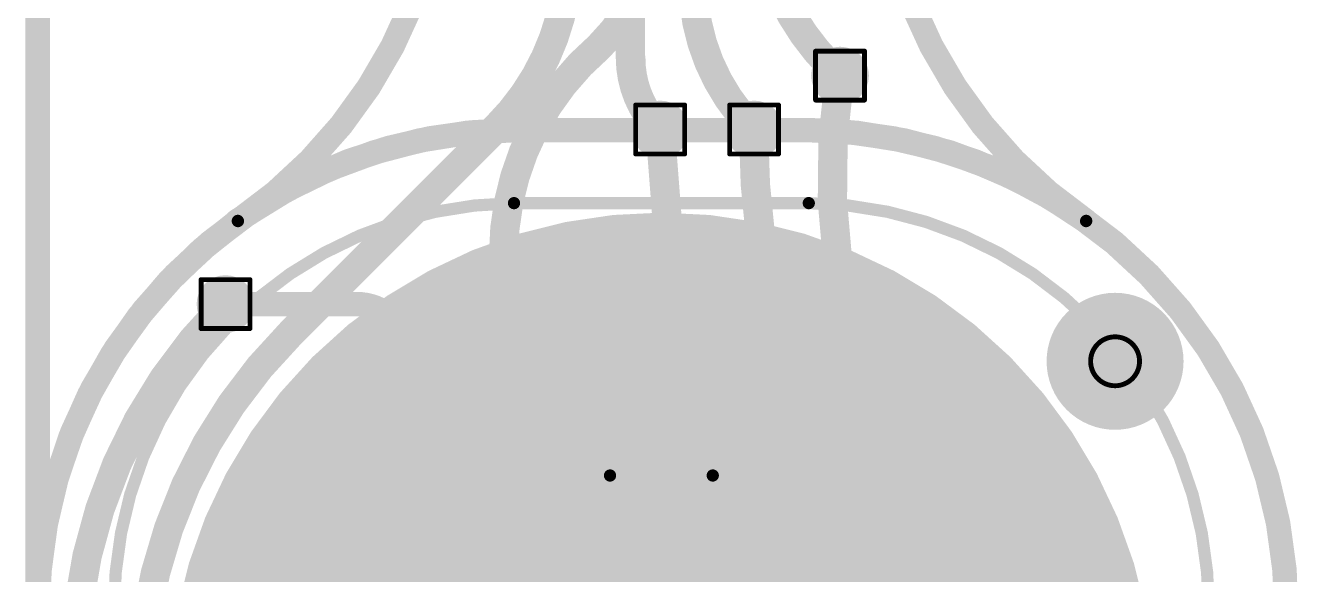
# Model space of a CAD drawing. Header units: inches. Extents: x 3 to 457, y -41 to 239.
# Drawn here: x 11.67 to 24.9, y 24.61 to 30.32 of the extents above; entities that cross this region are included whole.
import ezdxf

# ---------------------------------------------------------------- set-up
doc = ezdxf.new("R2010")
doc.units = ezdxf.units.IN
for name, color, linetype in [('Board Outline', 216, 'Continuous'), ('Bottom Layer', 5, 'Continuous'), ('Bottom Overlay', 54, 'Continuous'), ('Bottom Paste', 16, 'Continuous'), ('Bottom Solder', 6, 'Continuous'), ('Dimension', 6, 'Continuous'), ('Drill Drawing', 1, 'Continuous'), ('Fabrication', 76, 'Continuous'), ('Pad Holes', 156, 'Continuous'), ('Top Layer', 1, 'Continuous'), ('Top Overlay', 2, 'Continuous'), ('Top Paste', 8, 'Continuous'), ('Top Solder', 216, 'Continuous'), ('Via Holes', 16, 'Continuous')]:
    doc.layers.add(name, color=color, linetype=linetype)

# ---------------------------------------------------------------- blocks, each defined once
blk = doc.blocks.new('R___0603_28')
at = {"layer": 'Top Layer'}
for points in [[(-0.3809999999999999, 0.4445), (-0.3809999999999999, -0.4445), (-1.143, -0.4445), (-1.143, 0.4445)], [(1.143, 0.4445), (1.143, -0.4445), (0.3809999999999999, -0.4445), (0.3809999999999999, 0.4445)]]:
    blk.add_hatch(color=1, dxfattribs=at).paths.add_polyline_path(points)
at = {"layer": 'Top Paste'}
for points in [[(-0.3809999999999999, 0.4445), (-0.3809999999999999, -0.4445), (-1.143, -0.4445), (-1.143, 0.4445)], [(1.143, 0.4445), (1.143, -0.4445), (0.3809999999999999, -0.4445), (0.3809999999999999, 0.4445)]]:
    blk.add_hatch(color=8, dxfattribs=at).paths.add_polyline_path(points)
at = {"layer": 'Top Solder'}
for points in [[(-0.2794, 0.5460999999999999), (-0.2794, -0.5460999999999999), (-1.2446, -0.5460999999999999), (-1.2446, 0.5460999999999999)], [(1.2446, 0.5460999999999999), (1.2446, -0.5460999999999999), (0.2794, -0.5460999999999999), (0.2794, 0.5460999999999999)]]:
    blk.add_hatch(color=216, dxfattribs=at).paths.add_polyline_path(points)
at = {"layer": 'Top Overlay'}
for points in [[(-1.2192, 0.5334, 0.127, 0.127, 0), (1.2192, 0.5334, 0.127, 0.127, 0)], [(-1.2192, 0.5334, 0.127, 0.127, 0), (-1.2192, -0.5334, 0.127, 0.127, 0)], [(1.2192, 0.5334, 0.127, 0.127, 0), (1.2192, -0.5334, 0.127, 0.127, 0)], [(-1.2192, -0.5334, 0.127, 0.127, 0), (1.2192, -0.5334, 0.127, 0.127, 0)]]:
    blk.add_lwpolyline(points, format="xyseb", dxfattribs=at)
for points in [[(-1.25095, 0.5334, 0.0635, 0.0635, 1), (-1.18745, 0.5334, 0.0635, 0.0635, 1)], [(-1.25095, 0.5334, 0.0635, 0.0635, 1), (-1.18745, 0.5334, 0.0635, 0.0635, 1)], [(1.18745, 0.5334, 0.0635, 0.0635, 1), (1.25095, 0.5334, 0.0635, 0.0635, 1)], [(1.18745, 0.5334, 0.0635, 0.0635, 1), (1.25095, 0.5334, 0.0635, 0.0635, 1)], [(-1.25095, -0.5334, 0.0635, 0.0635, 1), (-1.18745, -0.5334, 0.0635, 0.0635, 1)], [(-1.25095, -0.5334, 0.0635, 0.0635, 1), (-1.18745, -0.5334, 0.0635, 0.0635, 1)], [(1.18745, -0.5334, 0.0635, 0.0635, 1), (1.25095, -0.5334, 0.0635, 0.0635, 1)], [(1.18745, -0.5334, 0.0635, 0.0635, 1), (1.25095, -0.5334, 0.0635, 0.0635, 1)]]:
    blk.add_lwpolyline(points, format="xyseb", close=True, dxfattribs=at)
blk = doc.blocks.new('SEMG_PAD_B_56')
at = {"layer": 'Bottom Layer'}
h = blk.add_hatch(color=5, dxfattribs=at)
edge = h.paths.add_edge_path()
edge.add_arc((2.794e-05, -9.98718602), 5.00000016, 0, 360)
at = {"layer": 'Bottom Paste'}
h = blk.add_hatch(color=16, dxfattribs=at)
edge = h.paths.add_edge_path()
edge.add_arc((2.794e-05, -9.98718602), 5.00000016, 0, 360)
at = {"layer": 'Bottom Solder'}
h = blk.add_hatch(color=6, dxfattribs=at)
edge = h.paths.add_edge_path()
edge.add_arc((2.794e-05, -9.98718602), 5.10160016, 0, 360)
at = {"layer": 'Bottom Overlay'}
for points in [[(-1.53065988, -15.21263658, 0.127, 0.127, -0.4142135623730932), (-5.68320682, -10.9657134, 0.127, 0.127, 0)], [(5.683262699999999, -10.9657134, 0.127, 0.127, -0.4142135623730934), (1.53071576, -15.21263658, 0.127, 0.127, 0)], [(1.53071576, -15.21263658, 0.127, 0.127, 0), (-1.53065988, -15.21263658, 0.127, 0.127, 0)]]:
    blk.add_lwpolyline(points, format="xyseb", dxfattribs=at)
for points in [[(-1.56240988, -15.21263658, 0.0635, 0.0635, 1), (-1.49890988, -15.21263658, 0.0635, 0.0635, 1)], [(-1.56240988, -15.21263658, 0.0635, 0.0635, 1), (-1.49890988, -15.21263658, 0.0635, 0.0635, 1)], [(1.49896576, -15.21263658, 0.0635, 0.0635, 1), (1.56246576, -15.21263658, 0.0635, 0.0635, 1)], [(1.49896576, -15.21263658, 0.0635, 0.0635, 1), (1.56246576, -15.21263658, 0.0635, 0.0635, 1)]]:
    blk.add_lwpolyline(points, format="xyseb", close=True, dxfattribs=at)

msp = doc.modelspace()

# ---------------------------------------------------------------- hatches: boundary and pattern name
at = {"layer": 'Bottom Layer'}
h = msp.add_hatch(color=5, dxfattribs=at)
edge = h.paths.add_edge_path()
edge.add_arc((20.133437, 29.79420762), 0.2999994, 0, 360)
h = msp.add_hatch(color=5, dxfattribs=at)
edge = h.paths.add_edge_path()
edge.add_arc((18.2655083, 29.2347777), 0.2999994, 0, 360)
h = msp.add_hatch(color=5, dxfattribs=at)
edge = h.paths.add_edge_path()
edge.add_arc((19.24096228, 29.2347777), 0.2999994, 0, 360)
h = msp.add_hatch(color=5, dxfattribs=at)
edge = h.paths.add_edge_path()
edge.add_arc((13.75155492, 27.42186794), 0.2999994, 0, 360)
at = {"layer": 'Bottom Solder'}
h = msp.add_hatch(color=6, dxfattribs=at)
edge = h.paths.add_edge_path()
edge.add_arc((22.98972796, 26.82788132), 0.1016, 0, 360)
at = {"layer": 'Pad Holes'}
h = msp.add_hatch(color=7, dxfattribs=at)
edge = h.paths.add_edge_path()
edge.add_arc((22.98972796, 26.82788132), 0.499999, 0, 360)
at = {"layer": 'Top Layer'}
h = msp.add_hatch(color=1, dxfattribs=at)
edge = h.paths.add_edge_path()
edge.add_arc((20.133437, 29.79420762), 0.2999994, 0, 360)
h = msp.add_hatch(color=1, dxfattribs=at)
edge = h.paths.add_edge_path()
edge.add_arc((18.2655083, 29.2347777), 0.2999994, 0, 360)
h = msp.add_hatch(color=1, dxfattribs=at)
edge = h.paths.add_edge_path()
edge.add_arc((19.24096228, 29.2347777), 0.2999994, 0, 360)
h = msp.add_hatch(color=1, dxfattribs=at)
edge = h.paths.add_edge_path()
edge.add_arc((13.75155492, 27.42186794), 0.2999994, 0, 360)
at = {"layer": 'Top Solder'}
h = msp.add_hatch(color=216, dxfattribs=at)
edge = h.paths.add_edge_path()
edge.add_arc((22.98972796, 26.82788132), 0.1016, 0, 360)
at = {"layer": 'Via Holes'}
h = msp.add_hatch(color=7, dxfattribs=at)
edge = h.paths.add_edge_path()
edge.add_arc((20.133437, 29.79420762), 0.1499997, 0, 360)
h = msp.add_hatch(color=7, dxfattribs=at)
edge = h.paths.add_edge_path()
edge.add_arc((18.2655083, 29.2347777), 0.1499997, 0, 360)
h = msp.add_hatch(color=7, dxfattribs=at)
edge = h.paths.add_edge_path()
edge.add_arc((19.24096228, 29.2347777), 0.1499997, 0, 360)
h = msp.add_hatch(color=7, dxfattribs=at)
edge = h.paths.add_edge_path()
edge.add_arc((13.75155492, 27.42186794), 0.1499997, 0, 360)

# ---------------------------------------------------------------- linework, layer by layer
at = {"layer": 'Board Outline'}
for points in [[(16.0492948, 32.46091044, 0.127, 0.127, -0.2500687460615742), (13.880719, 28.28376106, 0.127, 0.127, 0)], [(22.68849158, 28.28374836, 0.127, 0.127, -0.2500687460615744), (20.51991578, 32.46089774, 0.127, 0.127, 0)], [(11.80151818, 24.17255262, 0.127, 0.127, -0.2441754300213252), (13.8792458, 28.28580576, 0.127, 0.127, 0)], [(22.68996478, 28.28579306, 0.127, 0.127, -0.2441754300213249), (24.7676924, 24.17253992, 0.127, 0.127, 0)]]:
    msp.add_lwpolyline(points, format="xyseb", dxfattribs=at)
for points in [[(13.8474958, 28.28580576, 0.0635, 0.0635, 1), (13.9109958, 28.28580576, 0.0635, 0.0635, 1)], [(13.848969, 28.28376106, 0.0635, 0.0635, 1), (13.912469, 28.28376106, 0.0635, 0.0635, 1)], [(22.65674158, 28.28374836, 0.0635, 0.0635, 1), (22.72024158, 28.28374836, 0.0635, 0.0635, 1)], [(22.65821478, 28.28579306, 0.0635, 0.0635, 1), (22.72171478, 28.28579306, 0.0635, 0.0635, 1)]]:
    msp.add_lwpolyline(points, format="xyseb", close=True, dxfattribs=at)
at = {"layer": 'Bottom Layer'}
for points in [[(17.95677384, 29.980128, 0.3048, 0.3048, 0), (17.95677384, 60.09352217999999, 0.3048, 0.3048, 0)], [(20.03914458, 29.88850004, 0.3048, 0.3048, -0.198912367379658), (19.29519636, 31.68455182, 0.3048, 0.3048, 0)], [(17.31351884, 31.0554751, 0.3048, 0.3048, -0.198912367379658), (16.56957062, 29.25942332, 0.3048, 0.3048, 0)], [(19.24096228, 29.2347777, 0.3048, 0.3048, -0.198912367379658), (18.60677508, 30.76584144, 0.3048, 0.3048, 0)], [(19.24096228, 29.2347777, 0.3048, 0.3048, -0.198912367379658), (18.61071462, 30.75632914, 0.3048, 0.3048, 0)], [(18.2655083, 29.2347777, 0.3048, 0.3048, -0.198912367379658), (17.95677384, 29.980128, 0.3048, 0.3048, 0)], [(18.2655083, 29.2347777, 0.3048, 0.3048, -0.198912367379658), (17.9607083, 29.97063094, 0.3048, 0.3048, 0)], [(20.03914458, 29.88850004, 0.3048, 0.3048, 0), (20.133437, 29.79420762, 0.3048, 0.3048, 0)], [(14.43260512, 27.12245782, 0.3048, 0.3048, 0), (16.56957062, 29.25942332, 0.3048, 0.3048, 0)], [(12.22803498, 24.31292826, 0.3048, 0.3048, -0.16654737927906), (13.75155492, 27.42186794, 0.3048, 0.3048, 0)], [(12.86913352, 23.19424622, 0.3048, 0.3048, -0.2063182468642115), (14.43260512, 27.12245782, 0.3048, 0.3048, 0)]]:
    msp.add_lwpolyline(points, format="xyseb", dxfattribs=at)
for points in [[(17.88057384, 29.980128, 0.1524, 0.1524, 1), (18.03297384, 29.980128, 0.1524, 0.1524, 1)], [(17.88057384, 29.980128, 0.1524, 0.1524, 1), (18.03297384, 29.980128, 0.1524, 0.1524, 1)], [(17.8845083, 29.97063094, 0.1524, 0.1524, 1), (18.0369083, 29.97063094, 0.1524, 0.1524, 1)], [(19.96294458, 29.88850004, 0.1524, 0.1524, 1), (20.11534458, 29.88850004, 0.1524, 0.1524, 1)], [(19.96294458, 29.88850004, 0.1524, 0.1524, 1), (20.11534458, 29.88850004, 0.1524, 0.1524, 1)], [(20.057237, 29.79420762, 0.1524, 0.1524, 1), (20.209637, 29.79420762, 0.1524, 0.1524, 1)], [(16.49337062, 29.25942332, 0.1524, 0.1524, 1), (16.64577062, 29.25942332, 0.1524, 0.1524, 1)], [(16.49337062, 29.25942332, 0.1524, 0.1524, 1), (16.64577062, 29.25942332, 0.1524, 0.1524, 1)], [(18.1893083, 29.2347777, 0.1524, 0.1524, 1), (18.3417083, 29.2347777, 0.1524, 0.1524, 1)], [(18.1893083, 29.2347777, 0.1524, 0.1524, 1), (18.3417083, 29.2347777, 0.1524, 0.1524, 1)], [(19.16476228, 29.2347777, 0.1524, 0.1524, 1), (19.31716228, 29.2347777, 0.1524, 0.1524, 1)], [(19.16476228, 29.2347777, 0.1524, 0.1524, 1), (19.31716228, 29.2347777, 0.1524, 0.1524, 1)], [(13.67535492, 27.42186794, 0.1524, 0.1524, 1), (13.82775492, 27.42186794, 0.1524, 0.1524, 1)], [(14.35640512, 27.12245782, 0.1524, 0.1524, 1), (14.50880512, 27.12245782, 0.1524, 0.1524, 1)], [(14.35640512, 27.12245782, 0.1524, 0.1524, 1), (14.50880512, 27.12245782, 0.1524, 0.1524, 1)]]:
    msp.add_lwpolyline(points, format="xyseb", close=True, dxfattribs=at)
at = {"layer": 'Dimension'}
msp.add_lwpolyline([(11.80135816, 2.63439656, 0.254, 0.254, 0), (11.80135816, 192.4558, 0.254, 0.254, 0)], format="xyseb", dxfattribs=at)
at = {"layer": 'Drill Drawing'}
for points in [[(19.879437, 30.04820762, 0.0508, 0.0508, 0), (20.387437, 30.04820762, 0.0508, 0.0508, 0)], [(19.879437, 29.54020762, 0.0508, 0.0508, 0), (19.879437, 30.04820762, 0.0508, 0.0508, 0)], [(20.387437, 29.54020762, 0.0508, 0.0508, 0), (20.387437, 30.04820762, 0.0508, 0.0508, 0)], [(18.0115083, 29.4887777, 0.0508, 0.0508, 0), (18.5195083, 29.4887777, 0.0508, 0.0508, 0)], [(18.0115083, 28.9807777, 0.0508, 0.0508, 0), (18.0115083, 29.4887777, 0.0508, 0.0508, 0)], [(18.5195083, 28.9807777, 0.0508, 0.0508, 0), (18.5195083, 29.4887777, 0.0508, 0.0508, 0)], [(18.98696228, 29.4887777, 0.0508, 0.0508, 0), (19.49496228, 29.4887777, 0.0508, 0.0508, 0)], [(18.98696228, 28.9807777, 0.0508, 0.0508, 0), (18.98696228, 29.4887777, 0.0508, 0.0508, 0)], [(19.49496228, 28.9807777, 0.0508, 0.0508, 0), (19.49496228, 29.4887777, 0.0508, 0.0508, 0)], [(19.879437, 29.54020762, 0.0508, 0.0508, 0), (20.387437, 29.54020762, 0.0508, 0.0508, 0)], [(18.0115083, 28.9807777, 0.0508, 0.0508, 0), (18.5195083, 28.9807777, 0.0508, 0.0508, 0)], [(18.98696228, 28.9807777, 0.0508, 0.0508, 0), (19.49496228, 28.9807777, 0.0508, 0.0508, 0)], [(13.49755492, 27.67586794, 0.0508, 0.0508, 0), (14.00555492, 27.67586794, 0.0508, 0.0508, 0)], [(13.49755492, 27.16786794, 0.0508, 0.0508, 0), (13.49755492, 27.67586794, 0.0508, 0.0508, 0)], [(14.00555492, 27.16786794, 0.0508, 0.0508, 0), (14.00555492, 27.67586794, 0.0508, 0.0508, 0)], [(13.49755492, 27.16786794, 0.0508, 0.0508, 0), (14.00555492, 27.16786794, 0.0508, 0.0508, 0)]]:
    msp.add_lwpolyline(points, format="xyseb", dxfattribs=at)
for points in [[(19.866737, 30.04820762, 0.0254, 0.0254, 1), (19.892137, 30.04820762, 0.0254, 0.0254, 1)], [(19.866737, 30.04820762, 0.0254, 0.0254, 1), (19.892137, 30.04820762, 0.0254, 0.0254, 1)], [(20.374737, 30.04820762, 0.0254, 0.0254, 1), (20.400137, 30.04820762, 0.0254, 0.0254, 1)], [(20.374737, 30.04820762, 0.0254, 0.0254, 1), (20.400137, 30.04820762, 0.0254, 0.0254, 1)], [(17.9988083, 29.4887777, 0.0254, 0.0254, 1), (18.0242083, 29.4887777, 0.0254, 0.0254, 1)], [(17.9988083, 29.4887777, 0.0254, 0.0254, 1), (18.0242083, 29.4887777, 0.0254, 0.0254, 1)], [(18.5068083, 29.4887777, 0.0254, 0.0254, 1), (18.5322083, 29.4887777, 0.0254, 0.0254, 1)], [(18.5068083, 29.4887777, 0.0254, 0.0254, 1), (18.5322083, 29.4887777, 0.0254, 0.0254, 1)], [(18.97426228, 29.4887777, 0.0254, 0.0254, 1), (18.99966228, 29.4887777, 0.0254, 0.0254, 1)], [(18.97426228, 29.4887777, 0.0254, 0.0254, 1), (18.99966228, 29.4887777, 0.0254, 0.0254, 1)], [(19.48226228, 29.4887777, 0.0254, 0.0254, 1), (19.50766228, 29.4887777, 0.0254, 0.0254, 1)], [(19.48226228, 29.4887777, 0.0254, 0.0254, 1), (19.50766228, 29.4887777, 0.0254, 0.0254, 1)], [(19.866737, 29.54020762, 0.0254, 0.0254, 1), (19.892137, 29.54020762, 0.0254, 0.0254, 1)], [(19.866737, 29.54020762, 0.0254, 0.0254, 1), (19.892137, 29.54020762, 0.0254, 0.0254, 1)], [(20.374737, 29.54020762, 0.0254, 0.0254, 1), (20.400137, 29.54020762, 0.0254, 0.0254, 1)], [(20.374737, 29.54020762, 0.0254, 0.0254, 1), (20.400137, 29.54020762, 0.0254, 0.0254, 1)], [(17.9988083, 28.9807777, 0.0254, 0.0254, 1), (18.0242083, 28.9807777, 0.0254, 0.0254, 1)], [(17.9988083, 28.9807777, 0.0254, 0.0254, 1), (18.0242083, 28.9807777, 0.0254, 0.0254, 1)], [(18.5068083, 28.9807777, 0.0254, 0.0254, 1), (18.5322083, 28.9807777, 0.0254, 0.0254, 1)], [(18.5068083, 28.9807777, 0.0254, 0.0254, 1), (18.5322083, 28.9807777, 0.0254, 0.0254, 1)], [(18.97426228, 28.9807777, 0.0254, 0.0254, 1), (18.99966228, 28.9807777, 0.0254, 0.0254, 1)], [(18.97426228, 28.9807777, 0.0254, 0.0254, 1), (18.99966228, 28.9807777, 0.0254, 0.0254, 1)], [(19.48226228, 28.9807777, 0.0254, 0.0254, 1), (19.50766228, 28.9807777, 0.0254, 0.0254, 1)], [(19.48226228, 28.9807777, 0.0254, 0.0254, 1), (19.50766228, 28.9807777, 0.0254, 0.0254, 1)], [(13.48485492, 27.67586794, 0.0254, 0.0254, 1), (13.51025492, 27.67586794, 0.0254, 0.0254, 1)], [(13.48485492, 27.67586794, 0.0254, 0.0254, 1), (13.51025492, 27.67586794, 0.0254, 0.0254, 1)], [(13.99285492, 27.67586794, 0.0254, 0.0254, 1), (14.01825492, 27.67586794, 0.0254, 0.0254, 1)], [(13.99285492, 27.67586794, 0.0254, 0.0254, 1), (14.01825492, 27.67586794, 0.0254, 0.0254, 1)], [(13.48485492, 27.16786794, 0.0254, 0.0254, 1), (13.51025492, 27.16786794, 0.0254, 0.0254, 1)], [(13.48485492, 27.16786794, 0.0254, 0.0254, 1), (13.51025492, 27.16786794, 0.0254, 0.0254, 1)], [(13.99285492, 27.16786794, 0.0254, 0.0254, 1), (14.01825492, 27.16786794, 0.0254, 0.0254, 1)], [(13.99285492, 27.16786794, 0.0254, 0.0254, 1), (14.01825492, 27.16786794, 0.0254, 0.0254, 1)], [(23.24372796, 26.82788132, 0.0508, 0.0508, 1), (22.73572796, 26.82788132, 0.0508, 0.0508, 1)], [(22.72302796, 26.82788132, 0.0254, 0.0254, 1), (22.74842796, 26.82788132, 0.0254, 0.0254, 1)], [(23.23102796, 26.82788132, 0.0254, 0.0254, 1), (23.25642796, 26.82788132, 0.0254, 0.0254, 1)]]:
    msp.add_lwpolyline(points, format="xyseb", close=True, dxfattribs=at)
at = {"layer": 'Fabrication'}
for points in [[(16.0492948, 32.46091044, 0.254, 0.254, -0.2500687460615742), (13.880719, 28.28376106, 0.254, 0.254, 0)], [(22.68849158, 28.28374836, 0.254, 0.254, -0.2500687460615744), (20.51991578, 32.46089774, 0.254, 0.254, 0)], [(11.8013226, 24.17248404, 0.254, 0.254, -0.414213562373093), (16.74483062, 29.22834642, 0.254, 0.254, 0)], [(13.87185694, 28.28374836, 0.254, 0.254, -0.1546127337349249), (16.74046944, 29.22811528, 0.254, 0.254, 0)], [(16.74046944, 29.22811528, 0.254, 0.254, 0), (19.8198232, 29.22811528, 0.254, 0.254, 0)], [(16.74483062, 29.22834642, 0.254, 0.254, 0), (19.82418438, 29.22834642, 0.254, 0.254, 0)], [(19.81987908, 29.22811528, 0.254, 0.254, -0.1546127337349248), (22.68849158, 28.28374836, 0.254, 0.254, 0)], [(19.82418438, 29.22834642, 0.254, 0.254, -0.414213562373093), (24.7676924, 24.17248404, 0.254, 0.254, 0)], [(11.80151818, 24.17255262, 0.254, 0.254, -0.2441754300213252), (13.8792458, 28.28580576, 0.254, 0.254, 0)]]:
    msp.add_lwpolyline(points, format="xyseb", dxfattribs=at)
for points in [[(16.67696944, 29.22811528, 0.127, 0.127, 1), (16.80396944, 29.22811528, 0.127, 0.127, 1)], [(16.67696944, 29.22811528, 0.127, 0.127, 1), (16.80396944, 29.22811528, 0.127, 0.127, 1)], [(16.68133062, 29.22834642, 0.127, 0.127, 1), (16.80833062, 29.22834642, 0.127, 0.127, 1)], [(16.68133062, 29.22834642, 0.127, 0.127, 1), (16.80833062, 29.22834642, 0.127, 0.127, 1)], [(19.7563232, 29.22811528, 0.127, 0.127, 1), (19.8833232, 29.22811528, 0.127, 0.127, 1)], [(19.75637908, 29.22811528, 0.127, 0.127, 1), (19.88337908, 29.22811528, 0.127, 0.127, 1)], [(19.76068438, 29.22834642, 0.127, 0.127, 1), (19.88768438, 29.22834642, 0.127, 0.127, 1)], [(19.76068438, 29.22834642, 0.127, 0.127, 1), (19.88768438, 29.22834642, 0.127, 0.127, 1)], [(23.27827958, 23.2447084, 0.254, 0.254, 1), (13.27827926, 23.2447084, 0.254, 0.254, 1)], [(13.80835694, 28.28374836, 0.127, 0.127, 1), (13.93535694, 28.28374836, 0.127, 0.127, 1)], [(13.8157458, 28.28580576, 0.127, 0.127, 1), (13.9427458, 28.28580576, 0.127, 0.127, 1)], [(13.817219, 28.28376106, 0.127, 0.127, 1), (13.944219, 28.28376106, 0.127, 0.127, 1)], [(22.62499158, 28.28374836, 0.127, 0.127, 1), (22.75199158, 28.28374836, 0.127, 0.127, 1)], [(22.62499158, 28.28374836, 0.127, 0.127, 1), (22.75199158, 28.28374836, 0.127, 0.127, 1)], [(23.57395844, 26.82788132, 0.254, 0.254, 1), (22.40549748, 26.82788132, 0.254, 0.254, 1)], [(22.34199748, 26.82788132, 0.127, 0.127, 1), (22.46899748, 26.82788132, 0.127, 0.127, 1)], [(23.51045844, 26.82788132, 0.127, 0.127, 1), (23.63745844, 26.82788132, 0.127, 0.127, 1)]]:
    msp.add_lwpolyline(points, format="xyseb", close=True, dxfattribs=at)
at = {"layer": 'Top Layer'}
for points in [[(18.27657254, 31.64955824, 0.3048, 0.3048, -0.1989061722118233), (17.63250728, 30.09459817999999, 0.3048, 0.3048, 0)], [(16.64002006, 27.9372822, 0.3048, 0.3048, -0.2189924471011566), (17.63247172, 30.09456008, 0.3048, 0.3048, 0)], [(20.94586362, 25.37783342, 0.3048, 0.3048, -0.170217538407108), (20.1303382, 29.79468768, 0.3048, 0.3048, 0)], [(18.2655083, 29.2347777, 0.3048, 0.3048, 0), (18.34747918, 28.17192994, 0.3048, 0.3048, 0)], [(19.23561304, 29.22674876, 0.3048, 0.3048, 0), (19.24096228, 29.2347777, 0.3048, 0.3048, 0)], [(19.23561304, 29.22675638, 0.3048, 0.3048, 0), (19.24096228, 29.2347777, 0.3048, 0.3048, 0)], [(19.40286442, 27.53894416, 0.3048, 0.3048, -0.04942610748202699), (19.23561304, 29.22674876, 0.3048, 0.3048, 0)], [(19.2112392, 25.57521428, 0.3048, 0.3048, -0.1226859817059774), (18.3474741, 28.17192232, 0.3048, 0.3048, 0)], [(16.6400226, 25.83012867999999, 0.3048, 0.3048, 0), (16.6400226, 27.9372822, 0.3048, 0.3048, 0)], [(19.40286442, 27.53894416, 0.3048, 0.3048, 0), (19.40287204, 27.5389467, 0.3048, 0.3048, 0)], [(20.06366828, 25.65056338, 0.3048, 0.3048, -0.06717182909119769), (19.40287204, 27.5389467, 0.3048, 0.3048, 0)], [(13.75155492, 27.42186794, 0.254, 0.254, 0), (15.11437668, 27.42186794, 0.254, 0.254, 0)], [(15.11437668, 27.42186794, 0.254, 0.254, -0.4142135623730951), (15.637637, 26.89860762, 0.254, 0.254, 0)], [(15.637637, 24.13000762, 0.254, 0.254, 0), (15.637637, 26.89860762, 0.254, 0.254, 0)], [(17.28534262, 25.18480866, 0.3048, 0.3048, -0.4142135623730951), (16.6400226, 25.83012867999999, 0.3048, 0.3048, 0)], [(20.06366574, 25.65056591999999, 0.3048, 0.3048, 0), (20.0809479, 25.61681186, 0.3048, 0.3048, 0)], [(19.21123666, 25.57521174, 0.3048, 0.3048, 0), (19.2142745, 25.57043146, 0.3048, 0.3048, 0)], [(19.2142745, 25.57043146, 0.3048, 0.3048, 0), (20.84008024, 22.77812564, 0.3048, 0.3048, 0)], [(20.0809479, 25.61681186, 0.3048, 0.3048, 0), (20.94117732, 23.94635292, 0.3048, 0.3048, 0)], [(20.95508636, 25.36176792, 0.3048, 0.3048, -0.0006822685684777812), (20.94586362, 25.37783342, 0.3048, 0.3048, 0)], [(20.95508382, 25.36176792, 0.3048, 0.3048, 0), (21.3004781, 24.89759054, 0.3048, 0.3048, 0)], [(17.28534262, 25.18480866, 0.3048, 0.3048, 0), (18.2655083, 25.18480866, 0.3048, 0.3048, 0)], [(18.30855876, 24.95979514, 0.3048, 0.3048, -0.198912367379658), (18.2655083, 25.0637294, 0.3048, 0.3048, 0)], [(21.3004781, 24.89759054, 0.3048, 0.3048, 0), (23.283037, 22.91503164, 0.3048, 0.3048, 0)]]:
    msp.add_lwpolyline(points, format="xyseb", dxfattribs=at)
for points in [[(17.55627172, 30.09456008, 0.1524, 0.1524, 1), (17.70867172, 30.09456008, 0.1524, 0.1524, 1)], [(17.55630728, 30.09459817999999, 0.1524, 0.1524, 1), (17.70870728, 30.09459817999999, 0.1524, 0.1524, 1)], [(20.0541382, 29.79468768, 0.1524, 0.1524, 1), (20.2065382, 29.79468768, 0.1524, 0.1524, 1)], [(18.1893083, 29.2347777, 0.1524, 0.1524, 1), (18.3417083, 29.2347777, 0.1524, 0.1524, 1)], [(19.15941304, 29.22675638, 0.1524, 0.1524, 1), (19.31181304, 29.22675638, 0.1524, 0.1524, 1)], [(19.15941304, 29.22674876, 0.1524, 0.1524, 1), (19.31181304, 29.22674876, 0.1524, 0.1524, 1)], [(19.15941304, 29.22674876, 0.1524, 0.1524, 1), (19.31181304, 29.22674876, 0.1524, 0.1524, 1)], [(19.16476228, 29.2347777, 0.1524, 0.1524, 1), (19.31716228, 29.2347777, 0.1524, 0.1524, 1)], [(19.16476228, 29.2347777, 0.1524, 0.1524, 1), (19.31716228, 29.2347777, 0.1524, 0.1524, 1)], [(18.2712741, 28.17192232, 0.1524, 0.1524, 1), (18.4236741, 28.17192232, 0.1524, 0.1524, 1)], [(18.27127918, 28.17192994, 0.1524, 0.1524, 1), (18.42367918, 28.17192994, 0.1524, 0.1524, 1)], [(16.56382006, 27.9372822, 0.1524, 0.1524, 1), (16.71622006, 27.9372822, 0.1524, 0.1524, 1)], [(16.5638226, 27.9372822, 0.1524, 0.1524, 1), (16.7162226, 27.9372822, 0.1524, 0.1524, 1)], [(19.32666442, 27.53894416, 0.1524, 0.1524, 1), (19.47906442, 27.53894416, 0.1524, 0.1524, 1)], [(19.32666442, 27.53894416, 0.1524, 0.1524, 1), (19.47906442, 27.53894416, 0.1524, 0.1524, 1)], [(19.32667204, 27.5389467, 0.1524, 0.1524, 1), (19.47907204, 27.5389467, 0.1524, 0.1524, 1)], [(19.32667204, 27.5389467, 0.1524, 0.1524, 1), (19.47907204, 27.5389467, 0.1524, 0.1524, 1)], [(13.68805492, 27.42186794, 0.127, 0.127, 1), (13.81505492, 27.42186794, 0.127, 0.127, 1)], [(15.05087668, 27.42186794, 0.127, 0.127, 1), (15.17787668, 27.42186794, 0.127, 0.127, 1)], [(15.05087668, 27.42186794, 0.127, 0.127, 1), (15.17787668, 27.42186794, 0.127, 0.127, 1)], [(15.574137, 26.89860762, 0.127, 0.127, 1), (15.701137, 26.89860762, 0.127, 0.127, 1)], [(15.574137, 26.89860762, 0.127, 0.127, 1), (15.701137, 26.89860762, 0.127, 0.127, 1)], [(16.5638226, 25.83012867999999, 0.1524, 0.1524, 1), (16.7162226, 25.83012867999999, 0.1524, 0.1524, 1)], [(16.5638226, 25.83012867999999, 0.1524, 0.1524, 1), (16.7162226, 25.83012867999999, 0.1524, 0.1524, 1)], [(19.98746574, 25.65056591999999, 0.1524, 0.1524, 1), (20.13986574, 25.65056591999999, 0.1524, 0.1524, 1)], [(19.98746828, 25.65056338, 0.1524, 0.1524, 1), (20.13986828, 25.65056338, 0.1524, 0.1524, 1)], [(19.13503666, 25.57521174, 0.1524, 0.1524, 1), (19.28743666, 25.57521174, 0.1524, 0.1524, 1)], [(19.1350392, 25.57521428, 0.1524, 0.1524, 1), (19.2874392, 25.57521428, 0.1524, 0.1524, 1)], [(19.1380745, 25.57043146, 0.1524, 0.1524, 1), (19.2904745, 25.57043146, 0.1524, 0.1524, 1)], [(19.1380745, 25.57043146, 0.1524, 0.1524, 1), (19.2904745, 25.57043146, 0.1524, 0.1524, 1)], [(20.0047479, 25.61681186, 0.1524, 0.1524, 1), (20.1571479, 25.61681186, 0.1524, 0.1524, 1)], [(20.0047479, 25.61681186, 0.1524, 0.1524, 1), (20.1571479, 25.61681186, 0.1524, 0.1524, 1)], [(20.86966362, 25.37783342, 0.1524, 0.1524, 1), (21.02206362, 25.37783342, 0.1524, 0.1524, 1)], [(20.86966362, 25.37783342, 0.1524, 0.1524, 1), (21.02206362, 25.37783342, 0.1524, 0.1524, 1)], [(20.87888382, 25.36176792, 0.1524, 0.1524, 1), (21.03128382, 25.36176792, 0.1524, 0.1524, 1)], [(20.87888636, 25.36176792, 0.1524, 0.1524, 1), (21.03128636, 25.36176792, 0.1524, 0.1524, 1)], [(17.20914262, 25.18480866, 0.1524, 0.1524, 1), (17.36154262, 25.18480866, 0.1524, 0.1524, 1)], [(17.20914262, 25.18480866, 0.1524, 0.1524, 1), (17.36154262, 25.18480866, 0.1524, 0.1524, 1)], [(18.1893083, 25.18480866, 0.1524, 0.1524, 1), (18.3417083, 25.18480866, 0.1524, 0.1524, 1)], [(18.1893083, 25.0637294, 0.1524, 0.1524, 1), (18.3417083, 25.0637294, 0.1524, 0.1524, 1)], [(18.23235876, 24.95979514, 0.1524, 0.1524, 1), (18.38475876, 24.95979514, 0.1524, 0.1524, 1)], [(21.2242781, 24.89759054, 0.1524, 0.1524, 1), (21.3766781, 24.89759054, 0.1524, 0.1524, 1)], [(21.2242781, 24.89759054, 0.1524, 0.1524, 1), (21.3766781, 24.89759054, 0.1524, 0.1524, 1)]]:
    msp.add_lwpolyline(points, format="xyseb", close=True, dxfattribs=at)

# ---------------------------------------------------------------- block references
for name, p, rotation in [('SEMG_PAD_B_56', (18.27830736, 13.25752238), 180), ('R___0603_28', (18.27830736, 24.42280866), 90)]:
    msp.add_blockref(name, p, dxfattribs=dict(rotation=rotation))

doc.saveas('drawing.dxf')
